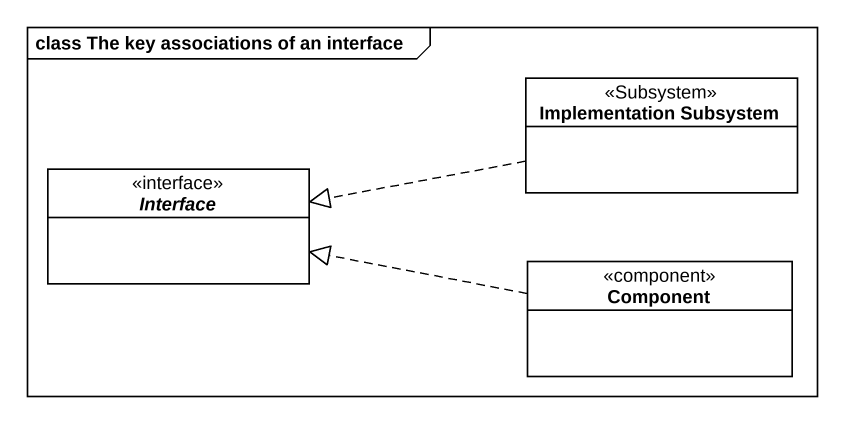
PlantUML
@startuml
mainframe class The key associations of an interface
hide circle
hide empty members
class "Implementation Subsystem" as Implementation_Subsystem <<Subsystem>>
interface "Interface" as Interface_ <<interface>>
class "Component" as Component_ <<component>>
Implementation_Subsystem .left.|> Interface_
Component_ .left.|> Interface_
@enduml
